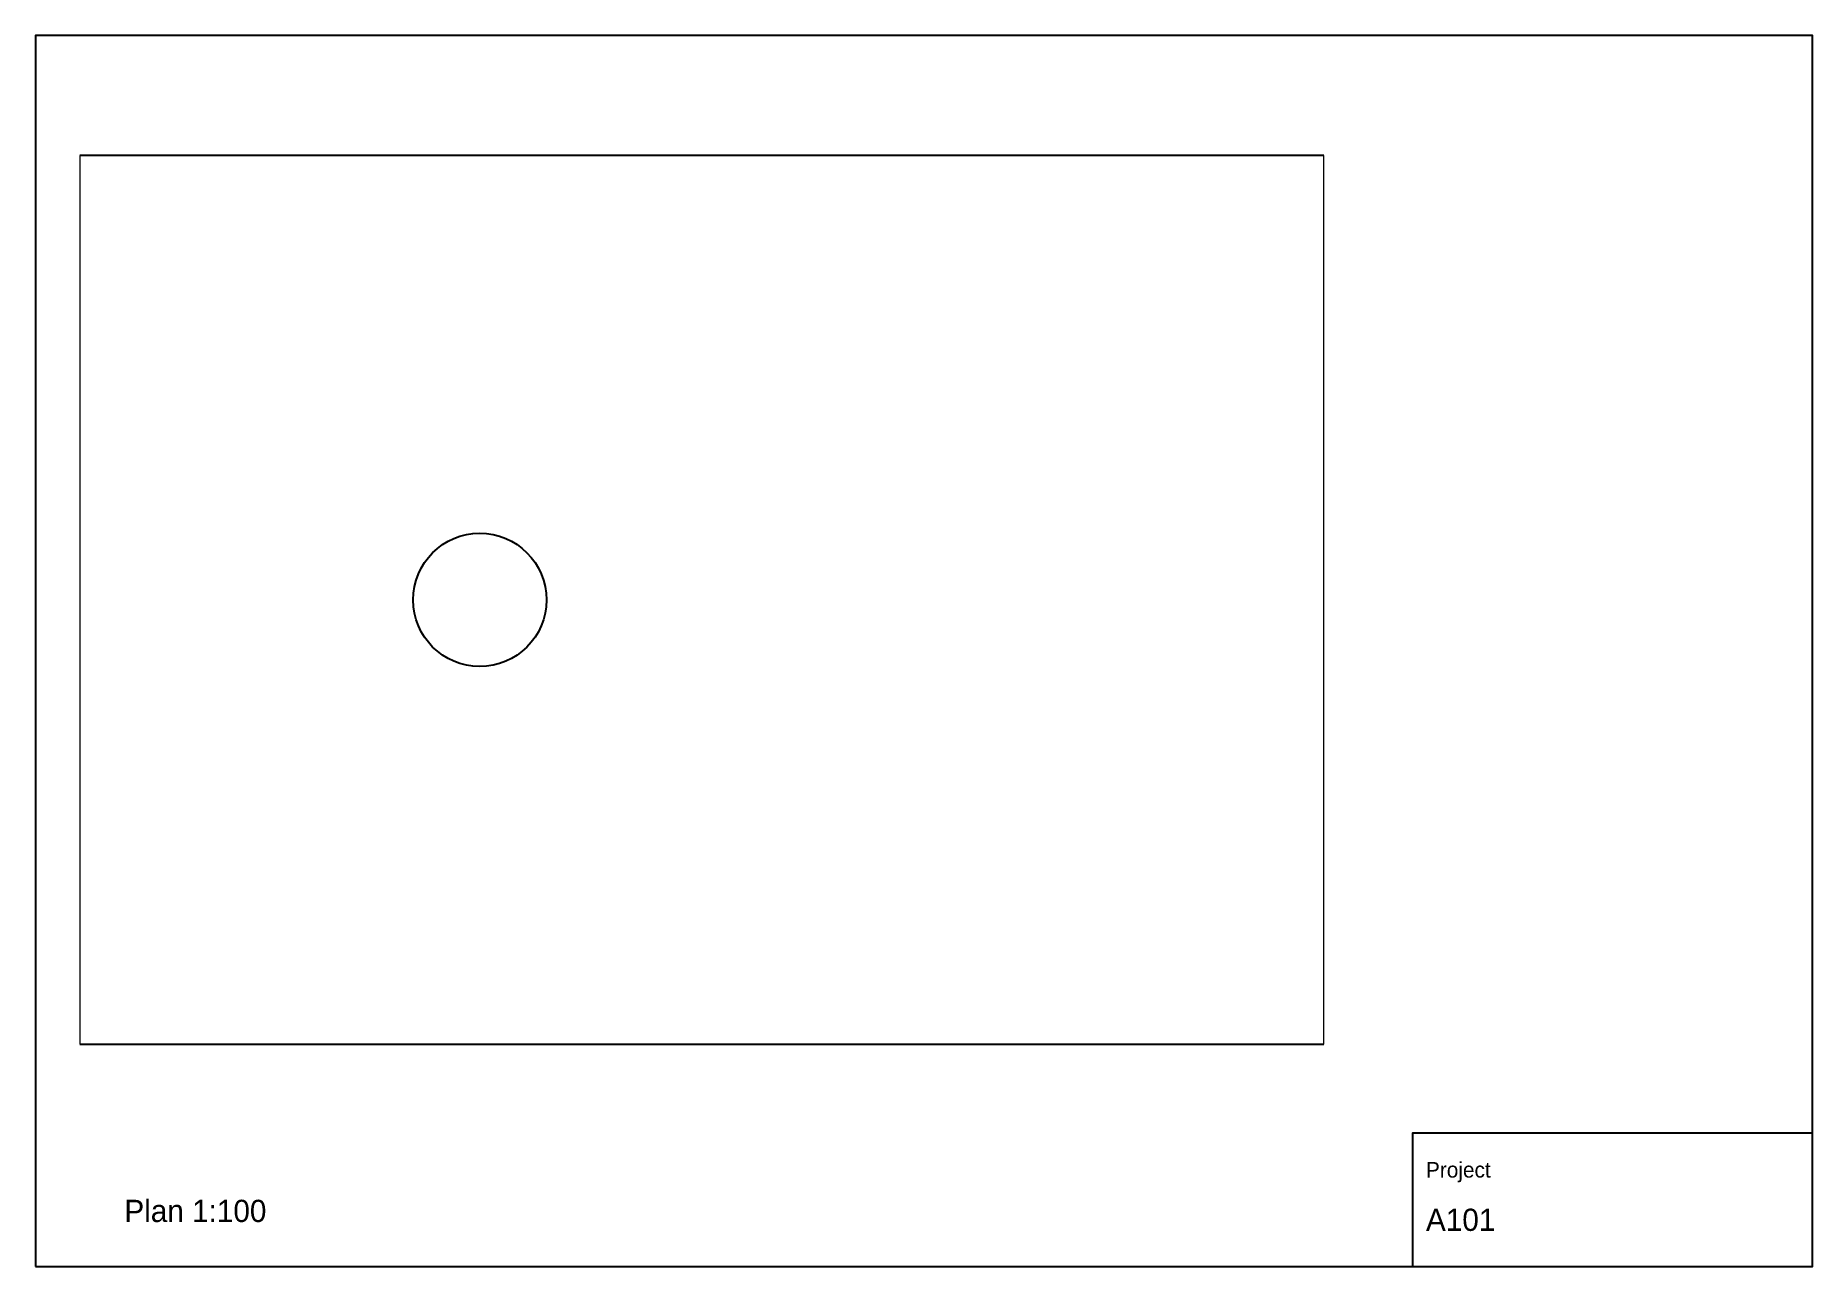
# Paper-space layout 'A101' of a CAD drawing. Header units: metres, sheet in millimetres. Extents: x 10 to 410, y 10 to 287.
# The model-space entities are those that its viewports show. They can reach past a viewport. Long polylines and large blocks are cut down to what shows.
import ezdxf

# ---------------------------------------------------------------- set-up
doc = ezdxf.new("R2010")
doc.units = ezdxf.units.M
for name, color, linetype in [('Annotations', 7, 'Continuous'), ('Trees', 3, 'Continuous'), ('Walls', 1, 'Continuous')]:
    doc.layers.add(name, color=color, linetype=linetype)

# ---------------------------------------------------------------- blocks, each defined once
blk = doc.blocks.new('TITLEBLOCK')
blk.add_lwpolyline([(0, 0), (90, 0), (90, 30), (0, 30)], close=True)
blk.add_text('Project', height=3.5).set_placement((3, 20))
blk.add_attdef('SHEET', (3, 8), '', height=5)

msp = doc.modelspace()

# ---------------------------------------------------------------- linework, layer by layer
at = {"layer": 'Trees'}
msp.add_circle((10, 10), 1.5, dxfattribs=at)
at = {"layer": 'Walls'}
msp.add_lwpolyline([(0, 0), (30, 0), (30, 20), (0, 20)], close=True, dxfattribs=at)

psp = doc.layouts.new('A101')

# ---------------------------------------------------------------- linework, layer by layer
at = {"layer": 'Annotations'}
psp.add_lwpolyline([(10, 10), (410, 10), (410, 287), (10, 287)], close=True, dxfattribs=at)

# ---------------------------------------------------------------- block references
psp.add_blockref('TITLEBLOCK', (320, 10)).add_auto_attribs({'SHEET': 'A101'})

# ---------------------------------------------------------------- texts
psp.add_text('Plan 1:100', height=5, dxfattribs=at).set_placement((30, 20))

# ---------------------------------------------------------------- viewports
at = {"layer": 'VIEWPORTS'}
psp.add_viewport(center=(160, 160), size=(280, 200), view_center_point=(15, 10), view_height=20, dxfattribs=at)

doc.saveas('drawing.dxf')
